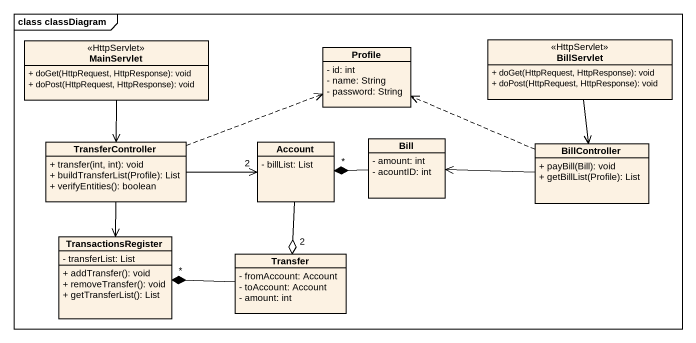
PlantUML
@startuml
mainframe class classDiagram
hide circle
hide empty members
skinparam classAttributeIconSize 0
class MainServlet <<HttpServlet>> {
  + doGet(HttpRequest, HttpResponse): void
  + doPost(HttpRequest, HttpResponse): void
}
class Profile {
  - id: int
  - name: String
  - password: String
}
class BillServlet <<HttpServlet>> {
  + doGet(HttpRequest, HttpResponse): void
  + doPost(HttpRequest, HttpResponse): void
}
class TransferController {
  + transfer(int, int): void
  + buildTransferList(Profile): List
  + verifyEntities(): boolean
}
class Account {
  - billList: List
}
class Bill {
  - amount: int
  - acountID: int
}
class BillController {
  + payBill(Bill): void
  + getBillList(Profile): List
}
class TransactionsRegister {
  - transferList: List
  + addTransfer(): void
  + removeTransfer(): void
  + getTransferList(): List
}
class Transfer {
  - fromAccount: Account
  - toAccount: Account
  - amount: int
}
MainServlet --> TransferController
BillServlet --> BillController
TransferController .right.> Profile
TransferController -right-> "2" Account
TransferController --> TransactionsRegister
Account --o "2" Transfer
Bill -left-* "*" Account
BillController .left.> Profile
BillController -left-> Bill
Transfer -left-* "*" TransactionsRegister
@enduml
